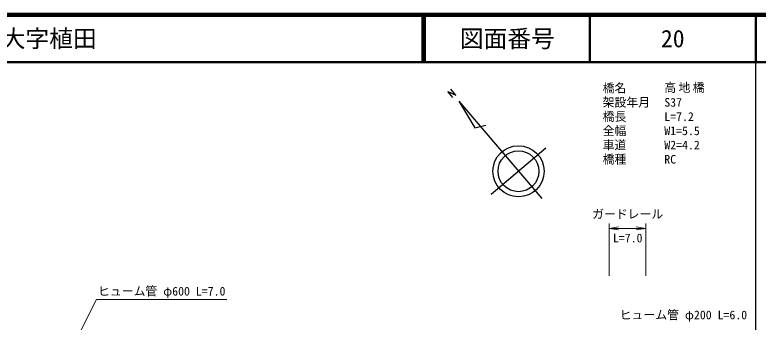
# Model space of a CAD drawing. Units: millimetres, scale not verified. Extents: x 40000 to 680000, y 20000 to 380000.
# Drawn here: x 422788 to 579500, y 315233 to 380000 of the extents above; entities that cross this region are included whole.
import ezdxf
from ezdxf.enums import TextEntityAlignment as Align

# ---------------------------------------------------------------- set-up
doc = ezdxf.new("R2010")
doc.units = ezdxf.units.MM
doc.header["$LTSCALE"] = 1000
doc.layers.add('M-BMK-HTXT', color=7, linetype='Continuous')
doc.layers.add('M-TTL-TXT', color=7, linetype='Continuous')
for name, color, linetype, lineweight in [('M-BMK-SRVR', 3, 'Continuous', 25), ('M-STR-HTXT', 7, 'Continuous', 13), ('M-TTL', 2, 'Continuous', 140), ('M-TTL-BAND', 7, 'Continuous', 25), ('M-TTL-LINE', 7, 'Continuous', 50)]:
    doc.layers.add(name, color=color, linetype=linetype, lineweight=lineweight)
doc.styles.add('ＭＳ ゴシック', font='')
doc.styles.get('ＭＳ ゴシック').set_extended_font_data('MS Gothic')

# ---------------------------------------------------------------- blocks, each defined once
blk = doc.blocks.new('open_arrow')
at = {"color": 0, "linetype": 'Continuous', "lineweight": -2}
blk.add_lwpolyline([(7.5, 1.25), (0, 0), (7.5, -1.25)], dxfattribs=at)

msp = doc.modelspace()

# ---------------------------------------------------------------- linework, layer by layer
at = {"layer": 'M-BMK-SRVR'}
for p, q in [((515122, 362551), (514044, 363816)), ((514044, 363816), (515782, 363107)), ((515782, 363107), (514692, 364372)), ((516390, 361789), (519764, 356171)), ((516390, 361789), (533864, 341293)), ((519764, 356171), (522102, 356749)), ((534710, 351925), (523232, 342139))]:
    msp.add_line(p, q, dxfattribs=at)
for radius in [5387, 4309]:
    msp.add_circle((528971, 347032), radius, dxfattribs=at)
at = {"layer": 'M-STR-HTXT'}
for p, q in [((548066, 325000), (548066, 336000)), ((555812, 325000), (555812, 336000)), ((548066, 335000), (555812, 335000))]:
    msp.add_line(p, q, dxfattribs=at)
msp.add_lwpolyline([(429000, 298000), (440000, 320000), (467500, 320000)], dxfattribs=at)
at = {"layer": 'M-TTL'}
msp.add_line((680000, 380000), (40000, 380000), dxfattribs=at)
at = {"layer": 'M-TTL-BAND'}
msp.add_line((579000, 20000), (579000, 370000), dxfattribs=at)
at = {"layer": 'M-TTL-LINE'}
for p, q in [((508747, 380000), (508747, 370000)), ((509247, 380000), (509247, 370000)), ((543997, 380000), (543997, 370000)), ((579000, 380000), (579000, 370000)), ((40000, 370000), (680000, 370000))]:
    msp.add_line(p, q, dxfattribs=at)

# ---------------------------------------------------------------- block references
at = {"layer": 'M-STR-HTXT', "xscale": 267, "yscale": 267}
msp.add_blockref('open_arrow', (548066, 335000), dxfattribs=at)
at = {"layer": 'M-STR-HTXT', "xscale": 267, "yscale": 267, "rotation": 180}
msp.add_blockref('open_arrow', (555812, 335000), dxfattribs=at)

# ---------------------------------------------------------------- texts
at = {"layer": 'M-BMK-HTXT', "style": 'ＭＳ ゴシック'}
for s, p in [('橋名', (546713, 364560)), ('架設年月', (546713, 361560)), ('S37', (559713, 361560)), ('橋長', (546713, 358560)), ('L=7.2', (559713, 358560)), ('全幅', (546713, 355560)), ('W1=5.5', (559713, 355560)), ('車道', (546713, 352560)), ('W2=4.2', (559713, 352560)), ('橋種', (546713, 349560)), ('RC', (559713, 349560))]:
    msp.add_text(s, height=1833, dxfattribs=at).set_placement(p, align=Align.MIDDLE_LEFT)
at = {"layer": 'M-BMK-HTXT', "insert": (559713, 364560), "char_height": 1833, "attachment_point": 4, "style": 'ＭＳ ゴシック'}
msp.add_mtext('\\T1.2;高地橋', dxfattribs=at)
at = {"layer": 'M-STR-HTXT', "style": 'ＭＳ ゴシック'}
for s, p in [('ガードレール', (552000, 338000)), ('ヒューム管 φ600 L=7.0', (453750, 321750)), ('ヒューム管 φ200 L=6.0', (563750, 316750))]:
    msp.add_text(s, height=1833, dxfattribs=at).set_placement(p, align=Align.MIDDLE_CENTER)
msp.add_text('L=7.0', height=1833, dxfattribs=at).set_placement((552000, 331500), align=Align.BOTTOM_CENTER)
at = {"layer": 'M-TTL-TXT', "style": 'ＭＳ ゴシック'}
msp.add_text('下関市大字植田', height=3666, dxfattribs=at).set_placement((405024, 375000), align=Align.MIDDLE_LEFT)
for s, p in [('図面番号', (526622, 375000)), ('20', (561497, 375000))]:
    msp.add_text(s, height=3666, dxfattribs=at).set_placement(p, align=Align.MIDDLE_CENTER)

doc.saveas('drawing.dxf')
